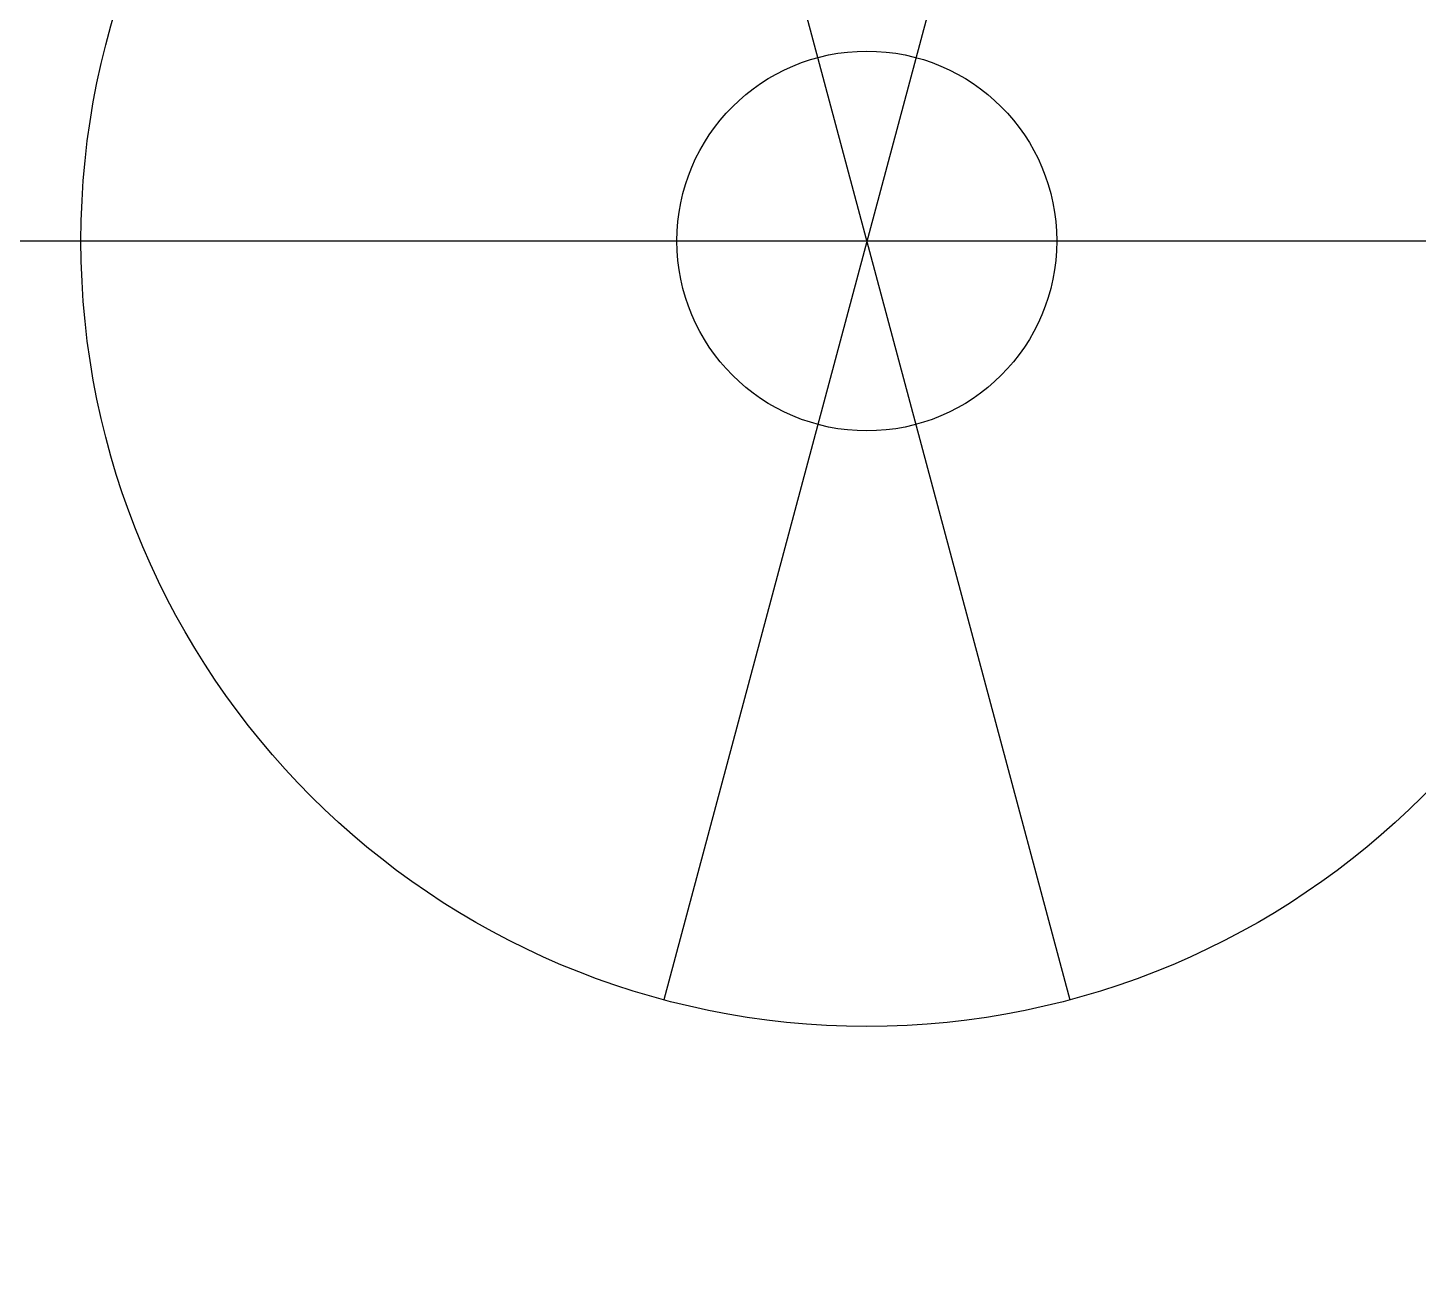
# Model space of a CAD drawing. Header units: millimetres. Extents: x -84 to 819, y -78 to 109.
# Drawn here: x 461.03 to 482.98, y 9.62 to 29.33 of the extents above; entities that cross this region are included whole.
import ezdxf

# ---------------------------------------------------------------- set-up
doc = ezdxf.new("R2010")
doc.units = ezdxf.units.MM

msp = doc.modelspace()

# ---------------------------------------------------------------- linework, layer by layer
for p, q in [((477.482, 37.945), (471.071, 13.969)), ((471.071, 37.945), (477.482, 13.969)), ((443.102, 25.957), (474.277, 25.957)), ((461.867, 25.957), (486.686, 25.957))]:
    msp.add_line(p, q)
for radius in [12.409, 3]:
    msp.add_circle((474.277, 25.957), radius)
at = {"end_tangent": (-1, 0)}
msp.add_spline([(458.689, 49.036), (504.432, 43.707), (529.817, 26.469), (538.669, 0), (525.376, -42.367), (495.37, -70.848), (481.942, -62.05), (458.689, -37.184)], degree=3, dxfattribs=at)

doc.saveas('drawing.dxf')
